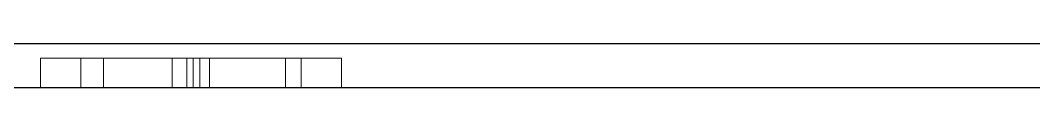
# Model space of a CAD drawing. Header units: millimetres. Extents: x 22 to 677, y 66 to 273.
# Drawn here: x 165.42 to 172.25, y 66.5 to 66.8 of the extents above; entities that cross this region are included whole.
import ezdxf

# ---------------------------------------------------------------- set-up
doc = ezdxf.new("R2010")
doc.units = ezdxf.units.MM
doc.linetypes.add('WP_HIDDEN', pattern=[2.3, 1.5, -0.8])
doc.layers.add('HIDDEN', color=7, linetype='WP_HIDDEN', lineweight=13)
doc.layers.add('VISIBLE', color=7, linetype='CONTINUOUS', lineweight=25)

msp = doc.modelspace()

# ---------------------------------------------------------------- linework, layer by layer
at = {"layer": 'HIDDEN'}
for p, q in [((165.55942, 66.5), (165.55942, 66.7)), ((165.55942, 66.7), (165.83043, 66.7)), ((165.98261, 66.7), (165.55942, 66.7)), ((165.83043, 66.5), (165.83043, 66.7)), ((165.83043, 66.7), (166.44493, 66.7)), ((165.98261, 66.5), (165.98261, 66.7)), ((166.48551, 66.7), (165.98261, 66.7)), ((166.44493, 66.5), (166.44493, 66.7)), ((166.44493, 66.7), (166.69855, 66.7)), ((166.54565, 66.7), (166.48551, 66.7)), ((166.54565, 66.5), (166.54565, 66.7)), ((166.58696, 66.7), (166.54565, 66.7)), ((166.58696, 66.5), (166.58696, 66.7)), ((166.63333, 66.7), (166.58696, 66.7)), ((166.63333, 66.5), (166.63333, 66.7)), ((166.7, 66.7), (166.63333, 66.7)), ((166.69855, 66.5), (166.69855, 66.7)), ((166.69855, 66.7), (167.31594, 66.7)), ((167.2087, 66.7), (166.7, 66.7)), ((167.2087, 66.5), (167.2087, 66.7)), ((167.58696, 66.7), (167.2087, 66.7)), ((167.31594, 66.5), (167.31594, 66.7)), ((167.31594, 66.7), (167.58696, 66.7)), ((167.58696, 66.5), (167.58696, 66.7)), ((165.83043, 66.5), (165.55942, 66.5)), ((165.55942, 66.5), (165.98261, 66.5)), ((166.44493, 66.5), (165.83043, 66.5)), ((165.98261, 66.5), (166.48551, 66.5)), ((166.69855, 66.5), (166.44493, 66.5)), ((166.48551, 66.5), (166.54565, 66.5)), ((166.54565, 66.5), (166.58696, 66.5)), ((166.58696, 66.5), (166.63333, 66.5)), ((166.63333, 66.5), (166.7, 66.5)), ((167.31594, 66.5), (166.69855, 66.5)), ((166.7, 66.5), (167.2087, 66.5)), ((167.2087, 66.5), (167.58696, 66.5)), ((167.58696, 66.5), (167.31594, 66.5))]:
    msp.add_line(p, q, dxfattribs=at)
at = {"layer": 'VISIBLE'}
for p, q in [((136.40632, 66.8), (185.59368, 66.8)), ((136.40632, 66.5), (185.59368, 66.5))]:
    msp.add_line(p, q, dxfattribs=at)

doc.saveas('drawing.dxf')
